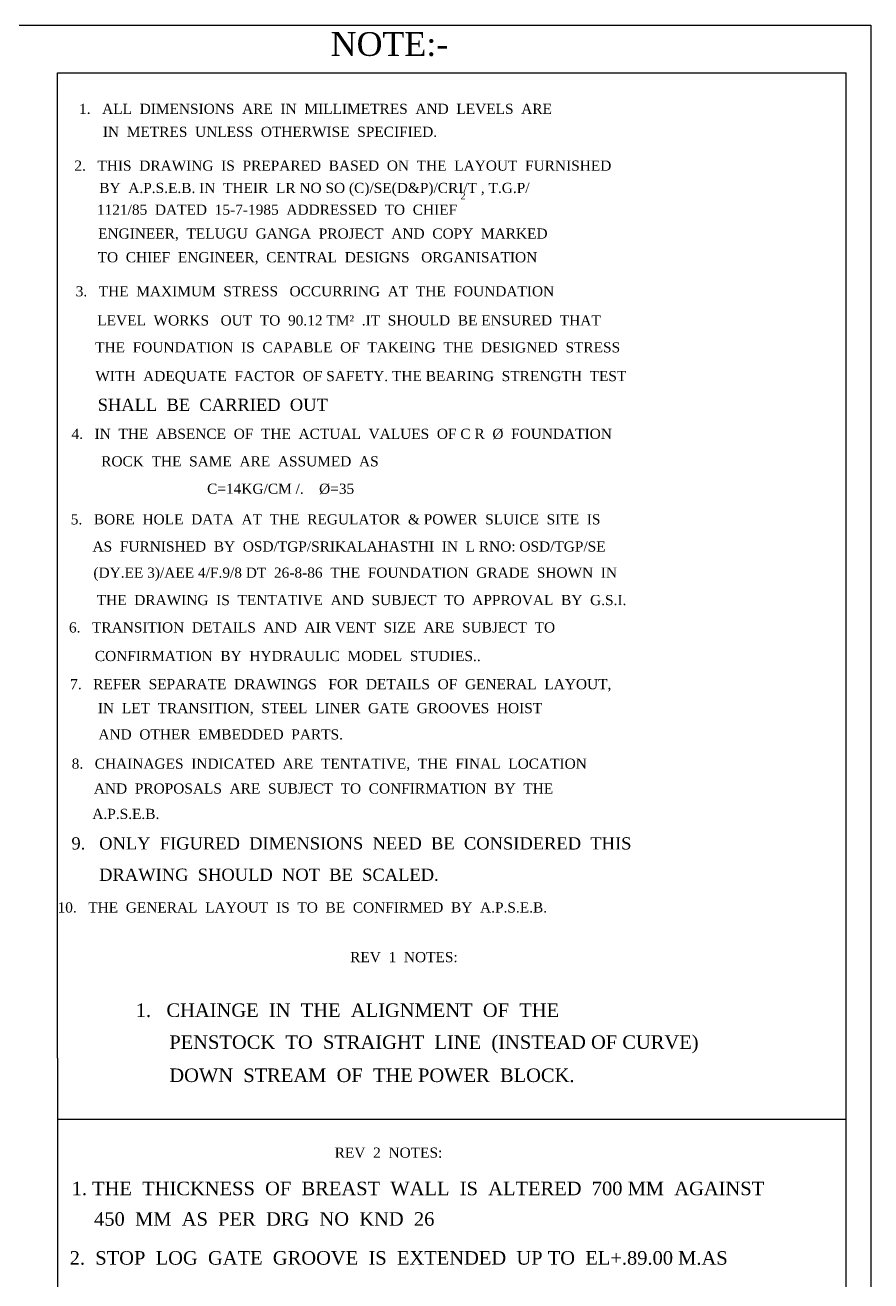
# Model space of a CAD drawing. Header units: millimetres. Extents: x 2343 to 98395, y -428 to 60462.
# Drawn here: x 77979 to 98328, y 30239 to 60462 of the extents above; entities that cross this region are included whole.
import ezdxf

# ---------------------------------------------------------------- set-up
doc = ezdxf.new("R2010")
doc.units = ezdxf.units.MM
doc.header["$MEASUREMENT"] = 0
doc.layers.add('RAILING', color=4, linetype='Continuous')
doc.layers.add('TEXT', color=7, linetype='Continuous')
doc.layers.add('TITLE', color=7, linetype='Continuous', lineweight=30)
doc.styles.get("Standard").update_dxf_attribs({"font": 'times.ttf', "height": 260})

msp = doc.modelspace()

# ---------------------------------------------------------------- linework, layer by layer
at = {"layer": 'RAILING'}
for p, q in [((78759.05, 59315.39), (97736.39, 59315.39)), ((78759.05, 59315.39), (97736.39, 59315.39)), ((78759.05, 35600.84), (78759.05, 59315.39)), ((97736.39, 19718.16), (97736.39, 59315.39)), ((78759.05, 35600.84), (78759.05, 19718.16))]:
    msp.add_line(p, q, dxfattribs=at)
at = {"layer": 'TEXT'}
msp.add_line((78759.05, 34127.41), (97736.39, 34127.41), dxfattribs=at)
at = {"layer": 'TITLE'}
for p, q in [((2342.78, 60461.84), (98328.11, 60461.84)), ((98328.11, 60461.84), (98328.11, -427.72))]:
    msp.add_line(p, q, dxfattribs=at)

# ---------------------------------------------------------------- texts
at = {"layer": 'TEXT'}
for s, height, p in [('NOTE:-', 571.127, (85331.74, 59721.25)), ('1.   ALL  DIMENSIONS  ARE  IN  MILLIMETRES  AND  LEVELS  ARE', 244.7687, (79276.9, 58324.47)), ('IN  METRES  UNLESS  OTHERWISE  SPECIFIED.', 244.7687, (79849.82, 57771.73)), ('2.   THIS  DRAWING  IS  PREPARED  BASED  ON  THE  LAYOUT  FURNISHED', 244.7687, (79163.65, 56957.76)), ('BY  A.P.S.E.B. IN  THEIR  LR NO SO (C)/SE(D&P)/CRI/T , T.G.P/', 244.7687, (79762.89, 56421.16)), ('2', 163.18, (88452.91, 56268.96)), ('1121/85  DATED  15-7-1985  ADDRESSED  TO  CHIEF', 244.7687, (79705.85, 55896.78)), ('ENGINEER,  TELUGU  GANGA  PROJECT  AND  COPY  MARKED', 244.7687, (79735.06, 55322.55)), ('TO  CHIEF  ENGINEER,  CENTRAL  DESIGNS   ORGANISATION', 244.7687, (79723.54, 54752.92)), ('3.   THE  MAXIMUM  STRESS   OCCURRING  AT  THE  FOUNDATION', 244.7687, (79195.39, 53933.61)), ('LEVEL  WORKS   OUT  TO  90.12 TM²  .IT  SHOULD  BE ENSURED  THAT', 244.7687, (79713.97, 53232.88)), ('THE  FOUNDATION  IS  CAPABLE  OF  TAKEING  THE  DESIGNED  STRESS', 244.7687, (79663.42, 52584.31)), ('WITH  ADEQUATE  FACTOR  OF SAFETY. THE BEARING  STRENGTH  TEST', 244.7687, (79668.8, 51892.93)), ('SHALL  BE  CARRIED  OUT', 294.6243, (79724.43, 51176.3)), ('4.   IN  THE  ABSENCE  OF  THE  ACTUAL  VALUES  OF C R  %%C  FOUNDATION ', 244.7687, (79095.16, 50503.06)), ('  ROCK  THE  SAME  ARE  ASSUMED  AS', 244.7687, (79624.32, 49841.15)), ('C=14KG/CM /.    %%C=35', 244.7687, (82357.49, 49181.34)), ('5.   BORE  HOLE  DATA  AT  THE  REGULATOR  & POWER  SLUICE  SITE  IS', 244.7687, (79077.09, 48444.8)), ('AS  FURNISHED  BY  OSD/TGP/SRIKALAHASTHI  IN  L RNO: OSD/TGP/SE', 244.7687, (79601.13, 47791.65)), ('(DY.EE 3)/AEE 4/F.9/8 DT  26-8-86  THE  FOUNDATION  GRADE  SHOWN  IN', 244.7687, (79622.05, 47161.72)), ('THE  DRAWING  IS  TENTATIVE  AND  SUBJECT  TO  APPROVAL  BY  G.S.I.', 244.7687, (79701.31, 46502.56)), ('6.   TRANSITION  DETAILS  AND  AIR VENT  SIZE  ARE  SUBJECT  TO', 244.7687, (79033.75, 45843.5)), ('CONFIRMATION  BY  HYDRAULIC  MODEL  STUDIES..', 244.7687, (79656.04, 45156.04)), ('7.   REFER  SEPARATE  DRAWINGS   FOR  DETAILS  OF  GENERAL  LAYOUT,', 244.7687, (79062.04, 44477.76)), ('IN  LET  TRANSITION,  STEEL  LINER  GATE  GROOVES  HOIST', 244.7687, (79730.43, 43901.99)), ('AND  OTHER  EMBEDDED  PARTS.', 244.7687, (79741.95, 43268.64)), ('8.   CHAINAGES  INDICATED  ARE  TENTATIVE,  THE  FINAL  LOCATION', 244.7687, (79099.76, 42564.7)), ('AND  PROPOSALS  ARE  SUBJECT  TO  CONFIRMATION  BY  THE ', 244.7687, (79632.63, 41965.9)), ('A.P.S.E.B.', 244.769, (79596.22, 41355.59)), ('9.   ONLY  FIGURED  DIMENSIONS  NEED  BE  CONSIDERED  THIS', 294.6243, (79092.92, 40621.25)), ('DRAWING  SHOULD  NOT  BE  SCALED.', 294.6243, (79758.76, 39866.48)), ('10.   THE  GENERAL  LAYOUT  IS  TO  BE  CONFIRMED  BY  A.P.S.E.B.', 244.7687, (78758.51, 39104.08)), ('REV  1  NOTES:', 244.7687, (85798.76, 37909.28)), ('1.   CHAINGE  IN  THE  ALIGNMENT  OF  THE', 326.3583, (80640.37, 36590.73)), ('PENSTOCK  TO  STRAIGHT  LINE  (INSTEAD OF CURVE)', 326.3583, (81448.05, 35822.09)), ('DOWN  STREAM  OF  THE POWER  BLOCK.', 326.3583, (81448.05, 35024.62)), ('REV  2  NOTES:', 244.7687, (85427.93, 33203.08)), ('1. THE  THICKNESS  OF  BREAST  WALL  IS  ALTERED  700 MM  AGAINST', 326.3583, (79097.56, 32300.51)), ('450  MM  AS  PER  DRG  NO  KND  26', 326.3583, (79637.32, 31565.77)), ('2.  STOP  LOG  GATE  GROOVE  IS  EXTENDED  UP TO  EL+.89.00 M.AS', 326.3583, (79051.04, 30628.74))]:
    msp.add_text(s, height=height, dxfattribs=at).set_placement(p)

doc.saveas('drawing.dxf')
